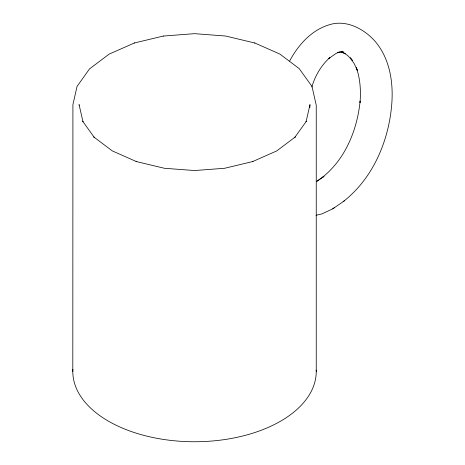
<?xml version="1.0" encoding="UTF-8"?>
<svg xmlns="http://www.w3.org/2000/svg" width="465" height="465" viewBox="0 0 465 465"><rect width="100%" height="100%" fill="white"/><g stroke="black" fill="none" stroke-linecap="round" stroke-linejoin="round"><path stroke-width="0.7" d="M360.148 101.19L360.038 102.492C360.98 90.745 360.276 78.707 356.271 67.535L357.265 70.285L354.161 63.571L350.25 57.776L352.307 60.316L347.698 55.579L343.571 52.708M360.108 101.231C356.992 132.263 343.222 164.261 316.281 181.676M311.87 86.955C315.107 75.76 321.234 65.344 329.906 57.509L328.65 58.613L335.98 53.492L339.642 51.911L337.59 52.539M289.678 60.967C298.094 45.14 311.23 30.324 328.831 24.907C345.925 19.158 364.06 28.743 375.22 41.472C390.385 59.386 393.785 84.217 391.513 106.898C387.984 142.947 372.215 179.066 343.164 201.676M322.565 177.363L324.018 176.357L316.392 181.588M316.049 215.301L322.14 213.813L332.649 208.884L334.48 207.623M332.649 208.884L344.617 200.671M134.461 42.954L109.118 54.114L89.483 68.948L77.056 86.409L72.918 104.579L72.807 371.477M163.267 36.067L194.527 33.66L225.618 36.026L254.919 43.036L279.936 54.114L299.135 68.558L311.998 86.409L316.247 105.247L316.247 371.477M337.561 52.592L343.298 51.813L341.955 51.789M134.135 43.036L163.436 36.026M340.63 51.888L342.717 52.289L341.397 51.871M254.593 42.954L254.919 43.036M340.711 51.818L345.251 53.806L343.536 52.655M79.166 105.247L79.062 104.579L82.997 121.836L82.689 121.26L94.256 137.384L93.814 136.995L112.297 150.904L136.385 161.57L136.053 161.494L164.43 168.278L194.527 170.539L224.624 168.278L253.001 161.494L252.675 161.57L276.756 150.904L295.24 136.995L294.798 137.384L306.365 121.26L306.063 121.836L309.992 104.579L309.888 107.421M316.223 370.07A121.72 70.273 0 0 1 193.917 441.75A121.72 70.273 0 0 1 72.86 369.367"/></g></svg>
